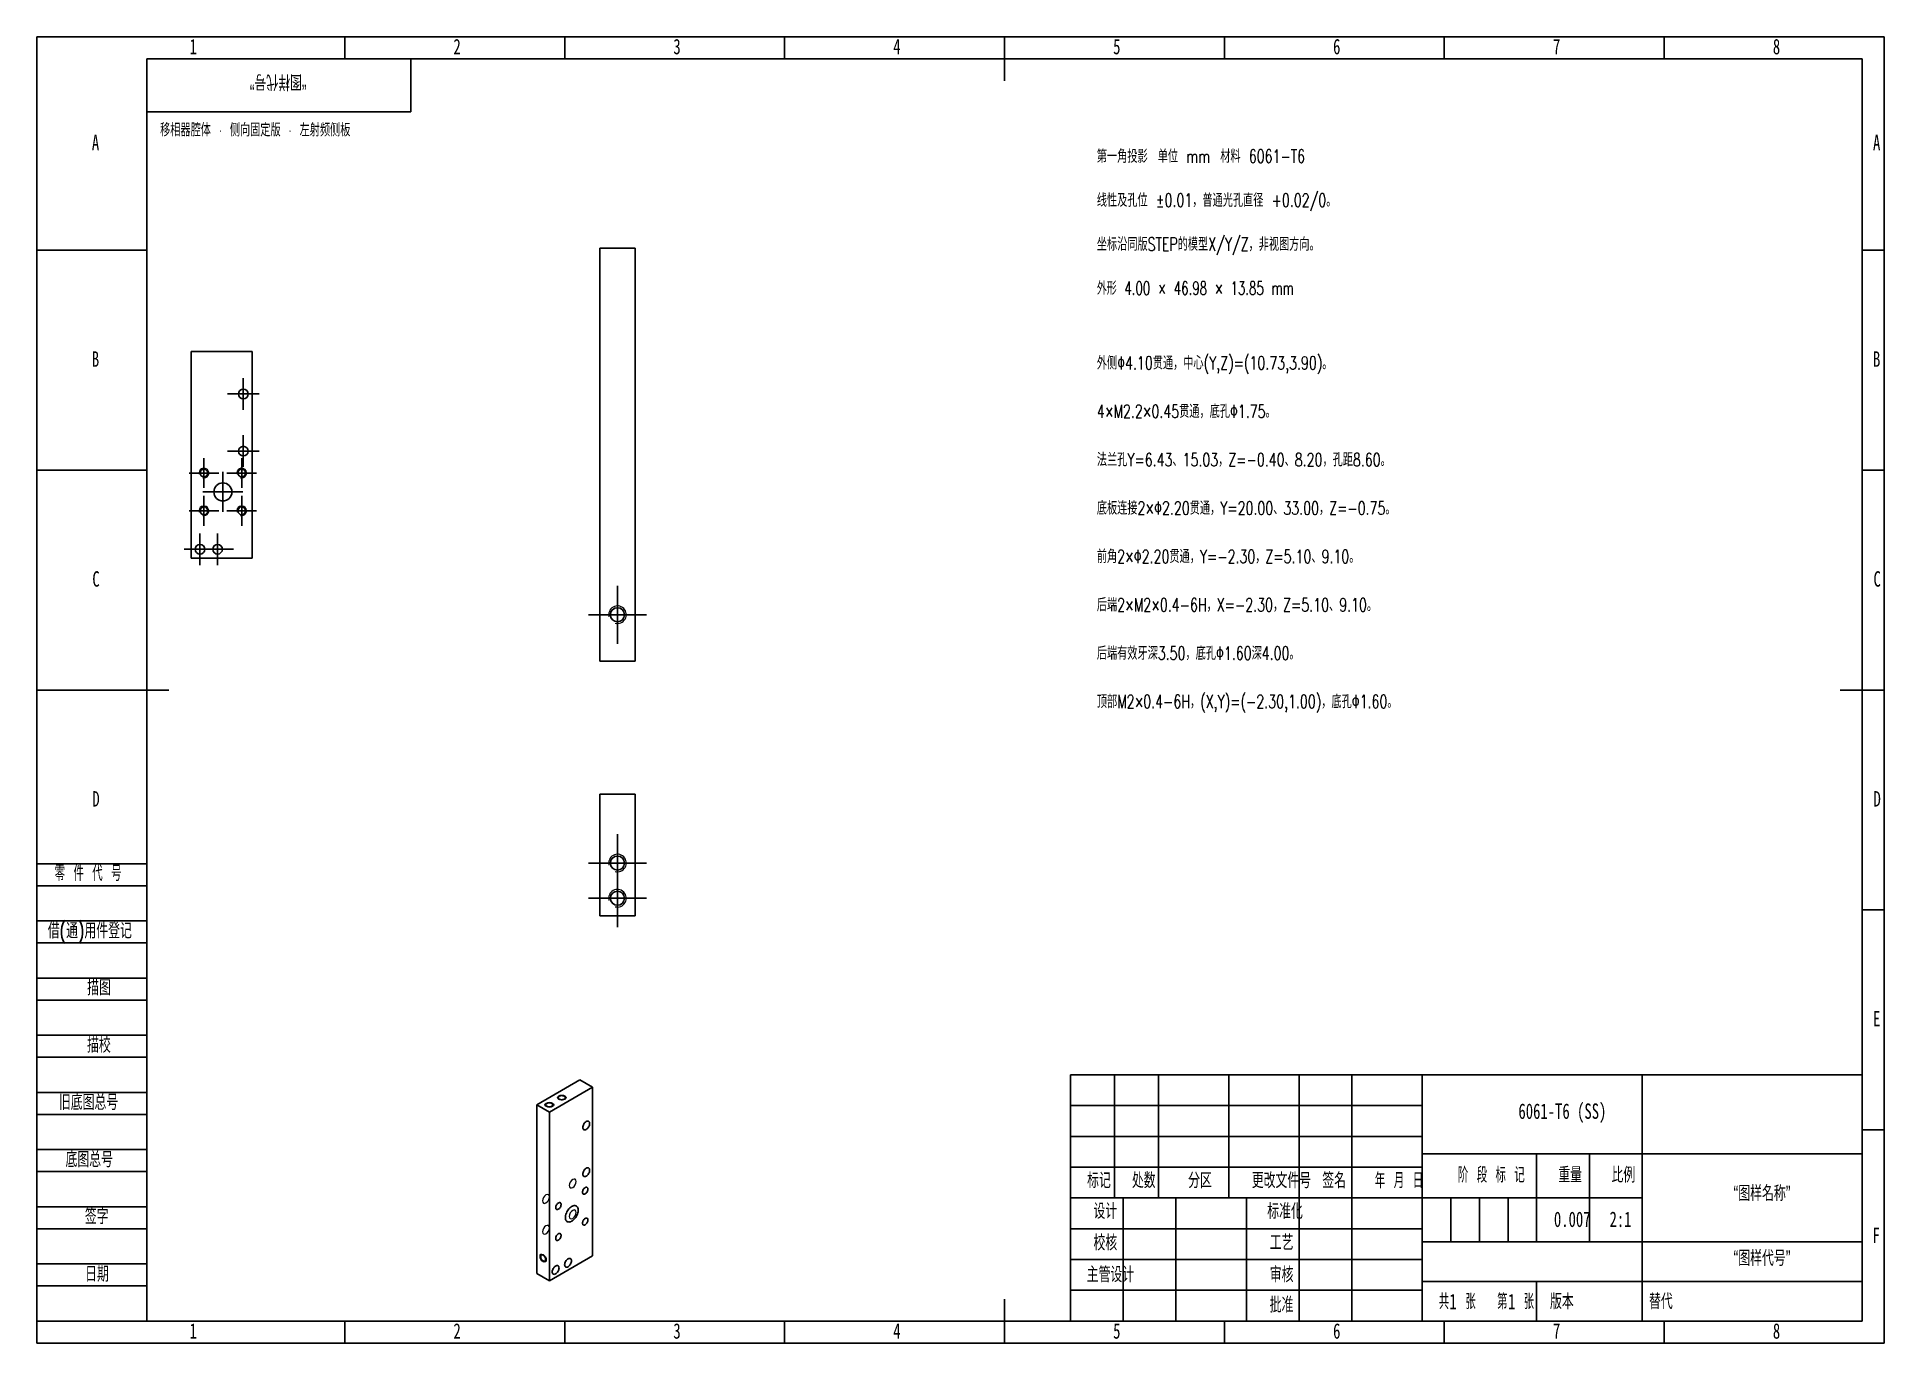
# Model space of a CAD drawing. Header units: millimetres. Extents: x 0 to 420, y 0 to 297.
import ezdxf

# ---------------------------------------------------------------- set-up
doc = ezdxf.new("R2010")
doc.units = ezdxf.units.MM
for name, color, linetype in [('10', 7, 'Continuous'), ('5', 7, 'Continuous'), ('9', 7, 'Continuous'), ('SLD-0', 7, 'Continuous')]:
    doc.layers.add(name, color=color, linetype=linetype)
doc.styles.add('SLDTEXTSTYLE0', font='TXT', dxfattribs={"width": 0.7, "bigfont": 'bigfont'})
doc.styles.add('SLDTEXTSTYLE1', font='TXT', dxfattribs={"width": 0.653846, "bigfont": 'bigfont'})
doc.styles.add('SLDTEXTSTYLE2', font='TXT', dxfattribs={"width": 0.62, "bigfont": 'bigfont'})
doc.styles.add('SLDTEXTSTYLE3', font='TXT', dxfattribs={"width": 0.614286, "bigfont": 'bigfont'})
doc.styles.add('SLDTEXTSTYLE4', font='TXT', dxfattribs={"width": 0.6, "bigfont": 'bigfont'})
doc.styles.add('SLDTEXTSTYLE5', font='TXT', dxfattribs={"width": 0.7})

# ---------------------------------------------------------------- blocks, each defined once
blk = doc.blocks.new('SW_CENTERMARKSYMBOL_0')
at = {"layer": '10', "color": 0}
for p, q in [((0, 5), (0, 6.6)), ((0, 0), (0, 5)), ((-5, 0), (-6.6, 0)), ((0, 0), (-5, 0)), ((0, 0), (0, -5)), ((0, 0), (5, 0)), ((5, 0), (6.6, 0)), ((0, -5), (0, -6.6))]:
    blk.add_line(p, q, dxfattribs=at)
blk = doc.blocks.new('SW_CENTERMARKSYMBOL_1')
at = {"layer": '10', "color": 0}
for p, q in [((0, 5), (0, 6.6)), ((0, 0), (0, 5)), ((-5, 0), (-6.6, 0)), ((0, 0), (-5, 0)), ((0, 0), (0, -5)), ((0, 0), (5, 0)), ((5, 0), (6.6, 0)), ((0, -5), (0, -6.6))]:
    blk.add_line(p, q, dxfattribs=at)
blk = doc.blocks.new('SW_CENTERMARKSYMBOL_2')
at = {"layer": '10', "color": 0}
for p, q in [((0, 5), (0, 6.6)), ((0, 0), (0, 5)), ((-5, 0), (-6.6, 0)), ((0, 0), (-5, 0)), ((0, 0), (0, -5)), ((0, 0), (5, 0)), ((5, 0), (6.6, 0)), ((0, -5), (0, -6.6))]:
    blk.add_line(p, q, dxfattribs=at)
blk = doc.blocks.new('SW_CENTERMARKSYMBOL_3')
at = {"layer": '10', "color": 0}
for p, q in [((0, 2.5), (0, 4.55)), ((-2.5, 0), (-4.55, 0)), ((0, 0), (-2.5, 0)), ((0, 0), (0, 2.5)), ((0, 0), (0, -2.5)), ((0, 0), (2.5, 0)), ((2.5, 0), (4.55, 0)), ((0, -2.5), (0, -4.55))]:
    blk.add_line(p, q, dxfattribs=at)
blk = doc.blocks.new('SW_CENTERMARKSYMBOL_4')
at = {"layer": '10', "color": 0}
for p, q in [((-2.5, 0), (-3.375, 0)), ((0, 0), (-2.5, 0)), ((0, 2.5), (0, 3.375)), ((0, 0), (0, 2.5)), ((0, 0), (0, -2.5)), ((0, 0), (2.5, 0)), ((2.5, 0), (3.375, 0)), ((0, -2.5), (0, -3.375))]:
    blk.add_line(p, q, dxfattribs=at)
blk = doc.blocks.new('SW_CENTERMARKSYMBOL_5')
at = {"layer": '10', "color": 0}
for p, q in [((-2.5, 0), (-3.375, 0)), ((0, 0), (-2.5, 0)), ((0, 2.5), (0, 3.375)), ((0, 0), (0, 2.5)), ((0, 0), (0, -2.5)), ((0, 0), (2.5, 0)), ((2.5, 0), (3.375, 0)), ((0, -2.5), (0, -3.375))]:
    blk.add_line(p, q, dxfattribs=at)
blk = doc.blocks.new('SW_CENTERMARKSYMBOL_6')
at = {"layer": '10', "color": 0}
for p, q in [((-2.5, 0), (-3.6, 0)), ((0, 0), (-2.5, 0)), ((0, 2.5), (0, 3.6)), ((0, 0), (0, 2.5)), ((0, 0), (0, -2.5)), ((0, 0), (2.5, 0)), ((2.5, 0), (3.6, 0)), ((0, -2.5), (0, -3.6))]:
    blk.add_line(p, q, dxfattribs=at)
blk = doc.blocks.new('SW_CENTERMARKSYMBOL_7')
at = {"layer": '10', "color": 0}
for p, q in [((-2.5, 0), (-3.6, 0)), ((0, 0), (-2.5, 0)), ((0, 2.5), (0, 3.6)), ((0, 0), (0, 2.5)), ((0, 0), (0, -2.5)), ((0, 0), (2.5, 0)), ((2.5, 0), (3.6, 0)), ((0, -2.5), (0, -3.6))]:
    blk.add_line(p, q, dxfattribs=at)
blk = doc.blocks.new('SW_CENTERMARKSYMBOL_8')
at = {"layer": '10', "color": 0}
for p, q in [((-2.5, 0), (-3.375, 0)), ((0, 0), (-2.5, 0)), ((0, 2.5), (0, 3.375)), ((0, 0), (0, 2.5)), ((0, 0), (0, -2.5)), ((0, 0), (2.5, 0)), ((2.5, 0), (3.375, 0)), ((0, -2.5), (0, -3.375))]:
    blk.add_line(p, q, dxfattribs=at)
blk = doc.blocks.new('SW_CENTERMARKSYMBOL_9')
at = {"layer": '10', "color": 0}
for p, q in [((-2.5, 0), (-3.375, 0)), ((0, 0), (-2.5, 0)), ((0, 2.5), (0, 3.375)), ((0, 0), (0, 2.5)), ((0, 0), (0, -2.5)), ((0, 0), (2.5, 0)), ((2.5, 0), (3.375, 0)), ((0, -2.5), (0, -3.375))]:
    blk.add_line(p, q, dxfattribs=at)
blk = doc.blocks.new('SW_CENTERMARKSYMBOL_10')
at = {"layer": '10', "color": 0}
for p, q in [((-2.5, 0), (-3.6, 0)), ((0, 0), (-2.5, 0)), ((0, 2.5), (0, 3.6)), ((0, 0), (0, 2.5)), ((0, 0), (0, -2.5)), ((0, 0), (2.5, 0)), ((2.5, 0), (3.6, 0)), ((0, -2.5), (0, -3.6))]:
    blk.add_line(p, q, dxfattribs=at)
blk = doc.blocks.new('SW_CENTERMARKSYMBOL_11')
at = {"layer": '10', "color": 0}
for p, q in [((-2.5, 0), (-3.6, 0)), ((0, 0), (-2.5, 0)), ((0, 2.5), (0, 3.6)), ((0, 0), (0, 2.5)), ((0, 0), (0, -2.5)), ((0, 0), (2.5, 0)), ((2.5, 0), (3.6, 0)), ((0, -2.5), (0, -3.6))]:
    blk.add_line(p, q, dxfattribs=at)

msp = doc.modelspace()

# ---------------------------------------------------------------- linework, layer by layer
at = {"color": 7, "linetype": 'Continuous', "lineweight": 25}
for p, q in [((136, 248.98), (128, 248.98)), ((128, 248.98), (128, 155.02)), ((136, 155.02), (136, 248.98)), ((35.07, 178.51), (35.07, 225.49)), ((35.07, 225.49), (48.93, 225.49)), ((48.93, 225.49), (48.93, 178.51)), ((35.07, 178.51), (48.93, 178.51)), ((128, 155.02), (136, 155.02)), ((128, 124.85), (136, 124.85)), ((128, 97.15), (128, 124.85)), ((136, 97.15), (136, 124.85)), ((136, 97.15), (128, 97.15)), ((113.69, 54.17), (123.48, 59.82)), ((123.48, 59.82), (126.31, 58.19)), ((116.52, 52.54), (126.31, 58.19)), ((126.31, 58.19), (126.31, 19.83)), ((116.52, 52.54), (113.69, 54.17)), ((113.69, 54.17), (113.69, 15.81)), ((116.52, 14.18), (116.52, 52.54)), ((116.52, 14.18), (126.31, 19.83)), ((113.69, 15.81), (116.52, 14.18))]:
    msp.add_line(p, q, dxfattribs=at)
at = {"color": 7, "linetype": 'Continuous', "lineweight": 18, "flags": 128}
for points in [[(115.81, 53.76), (115.59, 53.95), (115.52, 54.17), (115.59, 54.39), (115.81, 54.58), (116.13, 54.7), (116.52, 54.75), (116.9, 54.7), (117.22, 54.58), (117.44, 54.39), (117.52, 54.17), (117.44, 53.95), (117.22, 53.76), (116.9, 53.64), (116.52, 53.59), (116.13, 53.64), (115.81, 53.76)], [(118.64, 55.39), (118.42, 55.58), (118.35, 55.8), (118.42, 56.02), (118.64, 56.21), (118.96, 56.34), (119.35, 56.38), (119.73, 56.34), (120.05, 56.21), (120.27, 56.02), (120.35, 55.8), (120.27, 55.58), (120.05, 55.39), (119.73, 55.27), (119.35, 55.23), (118.96, 55.27), (118.64, 55.39)], [(114.96, 32.32), (115.02, 32.01), (115.19, 31.82), (115.44, 31.77), (115.74, 31.87), (116.04, 32.11), (116.29, 32.45), (116.46, 32.84), (116.52, 33.22), (116.46, 33.53), (116.29, 33.72), (116.04, 33.77), (115.74, 33.67), (115.44, 33.43), (115.19, 33.09), (115.02, 32.7), (114.96, 32.32)], [(121.04, 35.83), (121.1, 35.52), (121.27, 35.33), (121.52, 35.28), (121.82, 35.38), (122.12, 35.62), (122.37, 35.97), (122.54, 36.35), (122.6, 36.73), (122.54, 37.04), (122.37, 37.24), (122.12, 37.28), (121.82, 37.18), (121.52, 36.94), (121.27, 36.6), (121.1, 36.21), (121.04, 35.83)], [(121.04, 28.81), (121.1, 28.5), (121.27, 28.31), (121.52, 28.26), (121.82, 28.36), (122.12, 28.6), (122.37, 28.94), (122.54, 29.33), (122.6, 29.71), (122.54, 30.02), (122.37, 30.21), (122.12, 30.26), (121.82, 30.16), (121.52, 29.92), (121.27, 29.58), (121.1, 29.19), (121.04, 28.81)], [(114.96, 25.3), (115.02, 24.99), (115.19, 24.8), (115.44, 24.75), (115.74, 24.85), (116.04, 25.09), (116.29, 25.43), (116.46, 25.82), (116.52, 26.2), (116.46, 26.51), (116.29, 26.7), (116.04, 26.75), (115.74, 26.65), (115.44, 26.41), (115.19, 26.07), (115.02, 25.68), (114.96, 25.3)], [(115.1, 18.5), (114.83, 18.72), (114.6, 19.03), (114.45, 19.38), (114.4, 19.73), (114.45, 20.01), (114.6, 20.19), (114.83, 20.23), (115.1, 20.14), (115.37, 19.92), (115.6, 19.61), (115.76, 19.26), (115.81, 18.91), (115.76, 18.63), (115.6, 18.45), (115.37, 18.41), (115.1, 18.5)]]:
    msp.add_lwpolyline(points, dxfattribs=at)
at = {"color": 7, "linetype": 'Continuous', "lineweight": 25, "flags": 128}
for points in [[(115.95, 53.84), (116.09, 53.78), (116.25, 53.73), (116.43, 53.71), (116.61, 53.71), (116.78, 53.73), (116.94, 53.78), (117.08, 53.84), (117.19, 53.92), (117.27, 54.02), (117.31, 54.12), (117.31, 54.22), (117.27, 54.32), (117.19, 54.42), (117.08, 54.5), (116.94, 54.56), (116.78, 54.61), (116.61, 54.63), (116.43, 54.63), (116.25, 54.61), (116.09, 54.56), (115.95, 54.5), (115.84, 54.42), (115.76, 54.32), (115.72, 54.22), (115.72, 54.12), (115.76, 54.02), (115.84, 53.92), (115.95, 53.84)], [(118.78, 55.48), (118.92, 55.41), (119.08, 55.37), (119.26, 55.34), (119.43, 55.34), (119.61, 55.37), (119.77, 55.41), (119.91, 55.48), (120.02, 55.56), (120.1, 55.65), (120.14, 55.75), (120.14, 55.85), (120.1, 55.96), (120.02, 56.05), (119.91, 56.13), (119.77, 56.19), (119.61, 56.24), (119.43, 56.26), (119.26, 56.26), (119.08, 56.24), (118.92, 56.19), (118.78, 56.13), (118.67, 56.05), (118.59, 55.96), (118.55, 55.85), (118.55, 55.75), (118.59, 55.65), (118.67, 55.56), (118.78, 55.48)], [(124.12, 49.02), (124.13, 49.2), (124.18, 49.4), (124.25, 49.6), (124.35, 49.79), (124.46, 49.97), (124.6, 50.13), (124.74, 50.26), (124.9, 50.37), (125.05, 50.44), (125.19, 50.47), (125.33, 50.47), (125.45, 50.42), (125.54, 50.34), (125.61, 50.23), (125.66, 50.09), (125.67, 49.92), (125.66, 49.74), (125.61, 49.54), (125.54, 49.34), (125.45, 49.15), (125.33, 48.97), (125.19, 48.81), (125.05, 48.68), (124.9, 48.57), (124.74, 48.5), (124.6, 48.47), (124.46, 48.47), (124.35, 48.52), (124.25, 48.6), (124.18, 48.71), (124.13, 48.85), (124.12, 49.02)], [(124.12, 38.41), (124.13, 38.59), (124.18, 38.78), (124.25, 38.98), (124.35, 39.17), (124.46, 39.35), (124.6, 39.51), (124.74, 39.65), (124.9, 39.75), (125.05, 39.82), (125.19, 39.86), (125.33, 39.85), (125.45, 39.81), (125.54, 39.73), (125.61, 39.61), (125.66, 39.47), (125.67, 39.3), (125.66, 39.12), (125.61, 38.93), (125.54, 38.73), (125.45, 38.54), (125.33, 38.36), (125.19, 38.2), (125.05, 38.06), (124.9, 37.96), (124.74, 37.89), (124.6, 37.85), (124.46, 37.86), (124.35, 37.9), (124.25, 37.98), (124.18, 38.1), (124.13, 38.24), (124.12, 38.41)], [(124.03, 34.29), (124.04, 34.45), (124.09, 34.63), (124.16, 34.8), (124.25, 34.96), (124.36, 35.11), (124.48, 35.24), (124.62, 35.34), (124.75, 35.41), (124.88, 35.45), (125, 35.44), (125.1, 35.4), (125.18, 35.32), (125.24, 35.22), (125.26, 35.08), (125.26, 34.93), (125.24, 34.76), (125.18, 34.59), (125.1, 34.42), (125, 34.26), (124.88, 34.12), (124.75, 34), (124.62, 33.92), (124.48, 33.87), (124.36, 33.85), (124.25, 33.87), (124.16, 33.93), (124.09, 34.03), (124.04, 34.15), (124.03, 34.29)], [(117.95, 30.78), (117.96, 30.94), (118.01, 31.12), (118.08, 31.29), (118.17, 31.45), (118.28, 31.6), (118.4, 31.73), (118.53, 31.83), (118.67, 31.9), (118.8, 31.94), (118.92, 31.93), (119.02, 31.89), (119.1, 31.81), (119.15, 31.71), (119.18, 31.57), (119.18, 31.42), (119.15, 31.25), (119.1, 31.08), (119.02, 30.91), (118.92, 30.75), (118.8, 30.61), (118.67, 30.49), (118.53, 30.41), (118.4, 30.36), (118.28, 30.34), (118.17, 30.36), (118.08, 30.42), (118.01, 30.52), (117.96, 30.64), (117.95, 30.78)], [(120.16, 28.55), (120.17, 28.79), (120.21, 29.04), (120.28, 29.3), (120.38, 29.56), (120.5, 29.82), (120.64, 30.07), (120.8, 30.3), (120.97, 30.52), (121.16, 30.72), (121.36, 30.89), (121.56, 31.03), (121.76, 31.14), (121.96, 31.21), (122.15, 31.25), (122.33, 31.25), (122.5, 31.22), (122.65, 31.15), (122.78, 31.04), (122.89, 30.91), (122.97, 30.74), (123.03, 30.55), (123.05, 30.34), (123.05, 30.1), (123.03, 29.85), (122.97, 29.6), (122.89, 29.34), (122.78, 29.08), (122.65, 28.82), (122.5, 28.58), (122.33, 28.35), (122.15, 28.15), (121.96, 27.96), (121.76, 27.81), (121.56, 27.68), (121.36, 27.59), (121.16, 27.53), (120.97, 27.51), (120.8, 27.53), (120.64, 27.58), (120.5, 27.67), (120.38, 27.79), (120.28, 27.94), (120.21, 28.12), (120.17, 28.32), (120.16, 28.55)], [(124.03, 27.27), (124.04, 27.43), (124.09, 27.6), (124.16, 27.78), (124.25, 27.94), (124.36, 28.09), (124.48, 28.22), (124.62, 28.32), (124.75, 28.39), (124.88, 28.42), (125, 28.42), (125.1, 28.38), (125.18, 28.3), (125.24, 28.19), (125.26, 28.06), (125.26, 27.91), (125.24, 27.74), (125.18, 27.57), (125.1, 27.4), (125, 27.24), (124.88, 27.1), (124.75, 26.98), (124.62, 26.9), (124.48, 26.84), (124.36, 26.83), (124.25, 26.85), (124.16, 26.91), (124.09, 27), (124.04, 27.13), (124.03, 27.27)], [(117.95, 23.76), (117.96, 23.92), (118.01, 24.09), (118.08, 24.27), (118.17, 24.43), (118.28, 24.58), (118.4, 24.71), (118.53, 24.81), (118.67, 24.88), (118.8, 24.91), (118.92, 24.91), (119.02, 24.87), (119.1, 24.79), (119.15, 24.68), (119.18, 24.55), (119.18, 24.4), (119.15, 24.23), (119.1, 24.05), (119.02, 23.89), (118.92, 23.73), (118.8, 23.59), (118.67, 23.47), (118.53, 23.38), (118.4, 23.33), (118.28, 23.32), (118.17, 23.34), (118.08, 23.4), (118.01, 23.49), (117.96, 23.61), (117.95, 23.76)], [(115.67, 18.99), (115.65, 19.15), (115.61, 19.31), (115.54, 19.47), (115.46, 19.63), (115.35, 19.77), (115.23, 19.88), (115.1, 19.97), (114.98, 20.03), (114.86, 20.05), (114.75, 20.03), (114.66, 19.98), (114.59, 19.9), (114.55, 19.78), (114.54, 19.65), (114.55, 19.49), (114.59, 19.33), (114.66, 19.17), (114.75, 19.01), (114.86, 18.87), (114.98, 18.76), (115.1, 18.67), (115.23, 18.61), (115.35, 18.59), (115.46, 18.61), (115.54, 18.66), (115.61, 18.74), (115.65, 18.86), (115.67, 18.99)], [(117.15, 16.18), (117.17, 16.36), (117.21, 16.55), (117.28, 16.75), (117.38, 16.94), (117.5, 17.12), (117.63, 17.28), (117.78, 17.42), (117.93, 17.52), (118.08, 17.59), (118.23, 17.63), (118.36, 17.62), (118.48, 17.58), (118.58, 17.5), (118.65, 17.38), (118.69, 17.24), (118.71, 17.07), (118.69, 16.89), (118.65, 16.7), (118.58, 16.5), (118.48, 16.31), (118.36, 16.13), (118.23, 15.97), (118.08, 15.83), (117.93, 15.73), (117.78, 15.66), (117.63, 15.62), (117.5, 15.63), (117.38, 15.67), (117.28, 15.75), (117.21, 15.87), (117.17, 16.01), (117.15, 16.18)], [(119.98, 17.81), (120, 17.99), (120.04, 18.19), (120.11, 18.38), (120.21, 18.58), (120.33, 18.76), (120.46, 18.92), (120.61, 19.05), (120.76, 19.16), (120.91, 19.23), (121.06, 19.26), (121.19, 19.25), (121.31, 19.21), (121.41, 19.13), (121.48, 19.02), (121.52, 18.87), (121.54, 18.71), (121.52, 18.52), (121.48, 18.33), (121.41, 18.13), (121.31, 17.94), (121.19, 17.76), (121.06, 17.6), (120.91, 17.46), (120.76, 17.36), (120.61, 17.29), (120.46, 17.26), (120.33, 17.26), (120.21, 17.31), (120.11, 17.39), (120.04, 17.5), (120, 17.64), (119.98, 17.81)]]:
    msp.add_lwpolyline(points, dxfattribs=at)
at = {"color": 7, "linetype": 'Continuous', "lineweight": 25}
for centre, radius in [((46.92, 215.81), 1.1), ((46.92, 202.81), 1.1), ((37.97, 197.84), 0.875), ((46.57, 197.84), 0.875), ((42.27, 193.53), 2.05), ((37.97, 189.24), 0.875), ((46.57, 189.24), 0.875), ((37.07, 180.51), 1.1), ((41.07, 180.51), 1.1), ((132, 165.62), 1.6), ((132, 109.15), 1.6), ((132, 101.15), 1.6)]:
    msp.add_circle(centre, radius, dxfattribs=at)
at = {"color": 7, "linetype": 'Continuous', "lineweight": 18}
for centre, radius in [((37.97, 197.84), 1.1), ((46.57, 197.84), 1.1), ((37.97, 189.24), 1.1), ((46.57, 189.24), 1.1), ((132, 165.62), 2), ((132, 109.15), 2), ((132, 101.15), 2)]:
    msp.add_arc(centre, radius, 255, 195, dxfattribs=at)
at = {"layer": '10', "color": 7}
for p, q in [((0, 109), (25, 109)), ((0, 104), (25, 104)), ((0, 96), (25, 96)), ((0, 91), (25, 91)), ((0, 83), (25, 83)), ((0, 78), (25, 78)), ((0, 70), (25, 70)), ((0, 65), (25, 65)), ((0, 57), (25, 57)), ((0, 52), (25, 52)), ((235, 54), (315, 54)), ((235, 47), (315, 47)), ((0, 44), (25, 44)), ((0, 39), (25, 39)), ((0, 31), (25, 31)), ((0, 26), (25, 26)), ((0, 18), (25, 18)), ((0, 13), (25, 13))]:
    msp.add_line(p, q, dxfattribs=at)
at = {"layer": '10', "color": 7, "lineweight": 25}
for p, q in [((245, 61), (245, 33)), ((255, 61), (255, 33)), ((271, 61), (271, 33)), ((287, 61), (287, 5)), ((299, 61), (299, 5)), ((315, 61), (315, 5)), ((365, 61), (365, 33)), ((315, 43), (415, 43)), ((340.99, 43), (340.99, 23)), ((353, 43), (353, 23)), ((235, 40), (315, 40)), ((235, 33), (365, 33)), ((247, 33), (247, 5)), ((259, 33), (259, 5)), ((275, 33), (275, 5)), ((365, 33), (365, 5)), ((235, 26), (315, 26)), ((315, 23), (415, 23)), ((235, 19), (315, 19)), ((315, 14), (415, 14)), ((235, 12), (315, 12))]:
    msp.add_line(p, q, dxfattribs=at)
at = {"layer": '5'}
for p, q in [((70, 297), (70, 292)), ((120, 297), (120, 292)), ((170, 297), (170, 292)), ((270, 297), (270, 292)), ((320, 297), (320, 292)), ((370, 297), (370, 292)), ((0, 248.5), (25, 248.5)), ((420, 248.5), (415, 248.5)), ((0, 198.5), (25, 198.5)), ((420, 198.5), (415, 198.5)), ((420, 98.5), (415, 98.5)), ((420, 48.5), (415, 48.5)), ((70, 0), (70, 5)), ((120, 0), (120, 5)), ((170, 0), (170, 5)), ((270, 0), (270, 5)), ((320, 0), (320, 5)), ((370, 0), (370, 5))]:
    msp.add_line(p, q, dxfattribs=at)
at = {"layer": '5', "lineweight": 25}
for p, q in [((220, 297), (220, 287)), ((0, 148.5), (30, 148.5)), ((420, 148.5), (410, 148.5)), ((220, 0), (220, 10))]:
    msp.add_line(p, q, dxfattribs=at)
at = {"layer": '5', "color": 7, "lineweight": 25}
for p, q in [((415, 292), (25, 292)), ((25, 292), (25, 5)), ((85, 280), (85, 292)), ((415, 5), (415, 292)), ((25, 280), (85, 280)), ((235, 61), (415, 61)), ((235, 61), (235, 5)), ((0, 5), (415, 5))]:
    msp.add_line(p, q, dxfattribs=at)
at = {"layer": '9', "color": 7}
for p, q in [((420, 297), (0, 297)), ((0, 297), (0, 0)), ((420, 148.5), (420, 297)), ((420, 0), (420, 148.5)), ((0, 0), (420, 0))]:
    msp.add_line(p, q, dxfattribs=at)
at = {"layer": 'SLD-0'}
for p, q in [((321.5, 33), (321.5, 23)), ((328, 33), (328, 23)), ((334.5, 33), (334.5, 23))]:
    msp.add_line(p, q, dxfattribs=at)
at = {"layer": 'SLD-0', "lineweight": 25}
msp.add_line((340.99, 14), (340.99, 5), dxfattribs=at)

# ---------------------------------------------------------------- block references
at = {"layer": '10'}
for name, p in [('SW_CENTERMARKSYMBOL_10', (46.92, 215.81)), ('SW_CENTERMARKSYMBOL_11', (46.92, 202.81)), ('SW_CENTERMARKSYMBOL_4', (37.97, 197.84)), ('SW_CENTERMARKSYMBOL_3', (42.27, 193.53)), ('SW_CENTERMARKSYMBOL_8', (46.57, 197.84)), ('SW_CENTERMARKSYMBOL_5', (37.97, 189.24)), ('SW_CENTERMARKSYMBOL_9', (46.57, 189.24)), ('SW_CENTERMARKSYMBOL_6', (37.07, 180.51)), ('SW_CENTERMARKSYMBOL_7', (41.07, 180.51)), ('SW_CENTERMARKSYMBOL_0', (132, 165.62)), ('SW_CENTERMARKSYMBOL_2', (132, 109.15)), ('SW_CENTERMARKSYMBOL_1', (132, 101.15))]:
    msp.add_blockref(name, p, dxfattribs=at)

# ---------------------------------------------------------------- texts
for s, insert, char_height, attachment_point, style in [('1', (35.54, 296.56), 3.5, 2, 'SLDTEXTSTYLE5'), ('2', (95.54, 296.56), 3.5, 2, 'SLDTEXTSTYLE5'), ('3', (145.54, 296.56), 3.5, 2, 'SLDTEXTSTYLE5'), ('4', (195.54, 296.56), 3.5, 2, 'SLDTEXTSTYLE5'), ('5', (245.54, 296.56), 3.5, 2, 'SLDTEXTSTYLE5'), ('6', (295.55, 296.56), 3.5, 2, 'SLDTEXTSTYLE5'), ('7', (345.55, 296.56), 3.5, 2, 'SLDTEXTSTYLE5'), ('8', (395.55, 296.56), 3.5, 2, 'SLDTEXTSTYLE5'), ('移相器腔体 · 侧向固定版 · 左射频侧板', (28, 277.37), 3, 1, 'SLDTEXTSTYLE0'), ('A', (13.32, 274.75), 3.5, 2, 'SLDTEXTSTYLE5'), ('A', (418.32, 274.75), 3.5, 2, 'SLDTEXTSTYLE5'), ('第一角投影\u3000单位 mm\u3000材料 6061-T6', (241, 271.37), 3, 1, 'SLDTEXTSTYLE0'), ('线性及孔位 ±0.01，普通光孔直径 +0.02/0。', (241, 261.37), 3, 1, 'SLDTEXTSTYLE0'), ('坐标沿同版STEP的模型X/Y/Z，非视图方向。', (241, 251.37), 3, 1, 'SLDTEXTSTYLE0'), ('外形 4.00 × 46.98 × 13.85 mm', (241, 241.37), 3, 1, 'SLDTEXTSTYLE1'), ('B', (13.32, 225.5), 3.5, 2, 'SLDTEXTSTYLE5'), ('外侧Φ4.10贯通，中心(Y,Z)=(10.73,3.90)。', (241, 224.37), 3, 1, 'SLDTEXTSTYLE0'), ('B', (418.32, 225.5), 3.5, 2, 'SLDTEXTSTYLE5'), ('4×M2.2×0.45贯通，底孔Φ1.75。', (241, 213.37), 3, 1, 'SLDTEXTSTYLE0'), ('法兰孔Y=6.43、15.03，Z=-0.40、8.20，孔距8.60。', (241, 202.37), 3, 1, 'SLDTEXTSTYLE0'), ('底板连接2×Φ2.20贯通，Y=20.00、33.00，Z=-0.75。', (241, 191.37), 3, 1, 'SLDTEXTSTYLE0'), ('前角2×Φ2.20贯通，Y=-2.30，Z=5.10、9.10。', (241, 180.37), 3, 1, 'SLDTEXTSTYLE0'), ('C', (13.43, 175.5), 3.5, 2, 'SLDTEXTSTYLE5'), ('C', (418.43, 175.5), 3.5, 2, 'SLDTEXTSTYLE5'), ('后端2×M2×0.4-6H，X=-2.30，Z=5.10、9.10。', (241, 169.37), 3, 1, 'SLDTEXTSTYLE0'), ('后端有效牙深3.50，底孔Φ1.60深4.00。', (241, 158.37), 3, 1, 'SLDTEXTSTYLE0'), ('顶部M2×0.4-6H，(X,Y)=(-2.30,1.00)，底孔Φ1.60。', (241, 147.37), 3, 1, 'SLDTEXTSTYLE0'), ('D', (13.43, 125.5), 3.5, 2, 'SLDTEXTSTYLE5'), ('D', (418.43, 125.5), 3.5, 2, 'SLDTEXTSTYLE5'), ('E', (418.32, 75.5), 3.5, 2, 'SLDTEXTSTYLE5'), ('6061-T6 (SS)', (346.86, 54.48), 3.5, 2, 'SLDTEXTSTYLE5'), ('“图样名称”', (392.25, 35.79), 3.5, 2, 'SLDTEXTSTYLE0'), ('0.007', (349.1, 29.9), 3.5, 2, 'SLDTEXTSTYLE5'), ('2:1', (360.08, 29.9), 3.5, 2, 'SLDTEXTSTYLE5'), ('F', (418.22, 26.25), 3.5, 2, 'SLDTEXTSTYLE5'), ('“图样代号”', (392.25, 21.05), 3.5, 2, 'SLDTEXTSTYLE0'), ('1', (321.14, 11.2), 3.5, 1, 'SLDTEXTSTYLE5'), ('1', (334.48, 11.2), 3.5, 1, 'SLDTEXTSTYLE5'), ('1', (35.54, 4.5), 3.5, 2, 'SLDTEXTSTYLE5'), ('2', (95.54, 4.5), 3.5, 2, 'SLDTEXTSTYLE5'), ('3', (145.54, 4.5), 3.5, 2, 'SLDTEXTSTYLE5'), ('4', (195.54, 4.5), 3.5, 2, 'SLDTEXTSTYLE5'), ('5', (245.54, 4.5), 3.5, 2, 'SLDTEXTSTYLE5'), ('6', (295.55, 4.5), 3.5, 2, 'SLDTEXTSTYLE5'), ('7', (345.55, 4.5), 3.5, 2, 'SLDTEXTSTYLE5'), ('8', (395.55, 4.5), 3.5, 2, 'SLDTEXTSTYLE5')]:
    msp.add_mtext(s, dxfattribs=dict(at, insert=insert, char_height=char_height, attachment_point=attachment_point, style=style))
at = {"layer": '10', "color": 7, "char_height": 3.5}
for s, insert, attachment_point, style in [('零 件 代 号', (4.02, 108.59), 1, 'SLDTEXTSTYLE3'), ('借(通)用件登记', (2.47, 95.5), 1, 'SLDTEXTSTYLE0'), ('描图', (14.11, 82.55), 2, 'SLDTEXTSTYLE0'), ('描校', (14.08, 69.52), 2, 'SLDTEXTSTYLE0'), ('旧底图总号', (5, 56.49), 1, 'SLDTEXTSTYLE0'), ('底图总号', (6.5, 43.49), 1, 'SLDTEXTSTYLE0'), ('标记', (241.49, 38.72), 2, 'SLDTEXTSTYLE0'), ('处数', (251.67, 38.72), 2, 'SLDTEXTSTYLE0'), ('分区', (264.46, 38.72), 2, 'SLDTEXTSTYLE0'), ('更改文件号', (282.98, 38.72), 2, 'SLDTEXTSTYLE0'), ('签名', (294.97, 38.72), 2, 'SLDTEXTSTYLE0'), ('年 月 日', (309.71, 38.72), 2, 'SLDTEXTSTYLE2'), ('阶 段 标 记', (330.69, 39.99), 2, 'SLDTEXTSTYLE3'), ('重量', (348.63, 39.99), 2, 'SLDTEXTSTYLE0'), ('比例', (360.72, 39.99), 2, 'SLDTEXTSTYLE0'), ('签字', (13.59, 30.54), 2, 'SLDTEXTSTYLE0'), ('设计', (242.93, 31.73), 2, 'SLDTEXTSTYLE0'), ('标准化', (283.79, 31.73), 2, 'SLDTEXTSTYLE0'), ('校核', (242.93, 24.56), 2, 'SLDTEXTSTYLE0'), ('工艺', (283.02, 24.6), 2, 'SLDTEXTSTYLE0'), ('日期', (13.66, 17.44), 2, 'SLDTEXTSTYLE0'), ('主管设计', (244.09, 17.33), 2, 'SLDTEXTSTYLE0'), ('审核', (283.02, 17.33), 2, 'SLDTEXTSTYLE0'), ('批准', (283, 10.44), 2, 'SLDTEXTSTYLE0'), ('共  张', (322.96, 11.2), 2, 'SLDTEXTSTYLE4'), ('第  张', (336.22, 11.2), 2, 'SLDTEXTSTYLE4'), ('版本', (346.74, 11.2), 2, 'SLDTEXTSTYLE0')]:
    msp.add_mtext(s, dxfattribs=dict(at, insert=insert, attachment_point=attachment_point, style=style))
at = {"layer": 'SLD-0', "insert": (54.86, 285.02), "char_height": 3.5, "attachment_point": 2, "rotation": 180, "style": 'SLDTEXTSTYLE0'}
msp.add_mtext('“图样代号”', dxfattribs=at)
at = {"layer": 'SLD-0', "insert": (366.56, 11.2), "char_height": 3.5, "attachment_point": 1, "style": 'SLDTEXTSTYLE0'}
msp.add_mtext('替代', dxfattribs=at)

doc.saveas('drawing.dxf')
